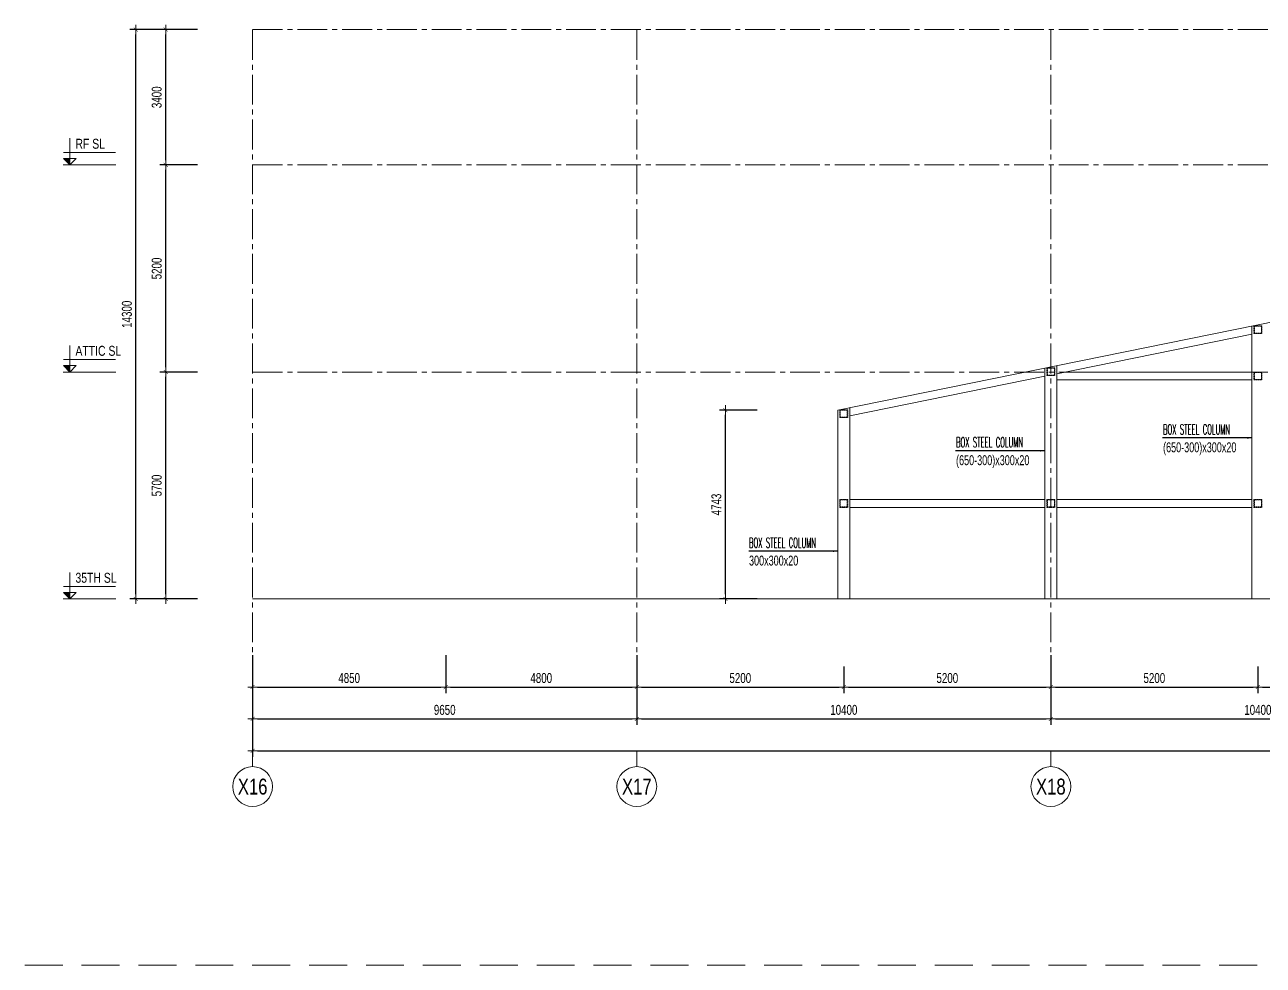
# Model space of a CAD drawing. Header units: millimetres. Extents: x 239606 to 395013, y -27979 to 24335.
# Drawn here: x 239606 to 270714, y -1409 to 22208 of the extents above; entities that cross this region are included whole.
import ezdxf
from ezdxf.enums import TextEntityAlignment as Align

# ---------------------------------------------------------------- set-up
doc = ezdxf.new("R2010")
doc.units = ezdxf.units.MM
doc.linetypes.add('CENTER2', pattern=[1.125, 0.75, -0.125, 0.125, -0.125])
doc.linetypes.add('HIDDEN2', pattern=[4.7625, 3.175, -1.5875])
doc.layers.get('Defpoints').update_dxf_attribs({"color": 151, "lineweight": 9})
for name, color, linetype, lineweight in [('NDC_S_ANNO', 7, 'Continuous', 20), ('NDC_S_AXIS', 5, 'CENTER2', 13), ('NDC_S_CONTINUOUS', 3, 'Continuous', 20), ('NDC_S_DIM', 1, 'Continuous', 15), ('NDC_S_ENG TEXT', 2, 'Continuous', 20), ('NDC_S_HIDDEN', 8, 'HIDDEN2', 13), ('NDC_S_SLAB', 2, 'Continuous', 20), ('NDC_S_SYMBOL', 1, 'Continuous', 15), ('NDC_S_TEXT SYMBOL', 7, 'Continuous', 20), ('NDC_S_VN TEXT', 7, 'Continuous', 20)]:
    doc.layers.add(name, color=color, linetype=linetype, lineweight=lineweight)
doc.styles.add('NDC_ANNO', font='', dxfattribs={"width": 0.8})
doc.styles.add('NDC_DIM', font='', dxfattribs={"width": 0.75})
doc.styles.add('NDC_EN TXT', font='romans.shx', dxfattribs={"width": 0.8})
doc.styles.add('NDC_VIE TXT', font='arial.ttf', dxfattribs={"width": 0.8})
doc.styles.get('NDC_ANNO').set_extended_font_data('Dotum')
doc.styles.get('NDC_DIM').set_extended_font_data('Dotum')
doc.dimstyles.new('NDC_dim_100', dxfattribs={"dimscale": 100, "dimtxt": 2.5, "dimasz": 1.2, "dimexe": 1.5, "dimexo": 2.5, "dimgap": 1, "dimtad": 1, "dimdec": 0, "dimzin": 0, "dimdsep": 46, "dimtxsty": 'NDC_DIM', "dimblk": 'DIMMARK', "dimcen": 0.09, "dimdle": 1.2, "dimclrd": 1, "dimclre": 1, "dimclrt": 3, "dimadec": 0, "dimazin": 0, "dimtfac": 1, "dimtdec": 0, "dimtix": 1, "dimtofl": 0, "dimtmove": 0, "dimatfit": 3, "dimfxl": 8, "dimfxlon": 1, "dimtolj": 1, "dimtzin": 0, "dimarcsym": 0})

# ---------------------------------------------------------------- blocks, each defined once
blk = doc.blocks.new('DIMMARK')
at = {"layer": 'NDC_S_DIM', "color": 1}
blk.add_line((-1.5, 0), (1, 0), dxfattribs=at)
at = {"layer": 'NDC_S_DIM', "color": 2, "const_width": 0.1}
blk.add_lwpolyline([(-0.42, -0.42), (0.42, 0.42)], dxfattribs=at)
blk = doc.blocks.new('*D8')
at = {"layer": 'Defpoints', "color": 0, "ltscale": 200, "transparency": 16777216}
for p in [(245329, 7788), (306229, 7788), (306229, 3977)]:
    blk.add_point(p, dxfattribs=at)
at = {"layer": 'NDC_S_DIM', "color": 1, "lineweight": -2, "ltscale": 200, "transparency": 16777216}
for p, q in [((245329, 4777), (245329, 3827)), ((306229, 4777), (306229, 3827)), ((245449, 3977), (306109, 3977))]:
    blk.add_line(p, q, dxfattribs=at)
at = {"layer": 'NDC_S_DIM', "color": 1, "lineweight": -2, "ltscale": 200, "transparency": 16777216, "xscale": 120, "yscale": 120, "zscale": 120, "rotation": 180}
blk.add_blockref('DIMMARK', (245329, 3977), dxfattribs=at)
at = {"layer": 'NDC_S_DIM', "color": 1, "lineweight": -2, "ltscale": 200, "transparency": 16777216, "xscale": 120, "yscale": 120, "zscale": 120}
blk.add_blockref('DIMMARK', (306229, 3977), dxfattribs=at)
at = {"layer": 'NDC_S_DIM', "color": 3, "ltscale": 200, "transparency": 16777216, "insert": (275779, 4202), "char_height": 250, "attachment_point": 5, "style": 'NDC_DIM'}
blk.add_mtext('\\A1;60900', dxfattribs=at)
blk = doc.blocks.new('*D9')
at = {"layer": 'Defpoints', "color": 0, "ltscale": 200, "transparency": 16777216}
for p in [(245329, 7788), (254979, 7788), (254979, 4777)]:
    blk.add_point(p, dxfattribs=at)
at = {"layer": 'NDC_S_DIM', "color": 1, "lineweight": -2, "ltscale": 200, "transparency": 16777216}
for p, q in [((245329, 5577), (245329, 4627)), ((254979, 5577), (254979, 4627)), ((245449, 4777), (254859, 4777))]:
    blk.add_line(p, q, dxfattribs=at)
at = {"layer": 'NDC_S_DIM', "color": 1, "lineweight": -2, "ltscale": 200, "transparency": 16777216, "xscale": 120, "yscale": 120, "zscale": 120, "rotation": 180}
blk.add_blockref('DIMMARK', (245329, 4777), dxfattribs=at)
at = {"layer": 'NDC_S_DIM', "color": 1, "lineweight": -2, "ltscale": 200, "transparency": 16777216, "xscale": 120, "yscale": 120, "zscale": 120}
blk.add_blockref('DIMMARK', (254979, 4777), dxfattribs=at)
at = {"layer": 'NDC_S_DIM', "color": 3, "ltscale": 200, "transparency": 16777216, "insert": (250154, 5002), "char_height": 250, "attachment_point": 5, "style": 'NDC_DIM'}
blk.add_mtext('\\A1;9650', dxfattribs=at)
blk = doc.blocks.new('*D10')
at = {"layer": 'Defpoints', "color": 0, "ltscale": 200, "transparency": 16777216}
for p in [(254979, 7788), (265379, 7788), (265379, 4777)]:
    blk.add_point(p, dxfattribs=at)
at = {"layer": 'NDC_S_DIM', "color": 1, "lineweight": -2, "ltscale": 200, "transparency": 16777216}
for p, q in [((254979, 5577), (254979, 4627)), ((265379, 5577), (265379, 4627)), ((255099, 4777), (265259, 4777))]:
    blk.add_line(p, q, dxfattribs=at)
at = {"layer": 'NDC_S_DIM', "color": 1, "lineweight": -2, "ltscale": 200, "transparency": 16777216, "xscale": 120, "yscale": 120, "zscale": 120, "rotation": 180}
blk.add_blockref('DIMMARK', (254979, 4777), dxfattribs=at)
at = {"layer": 'NDC_S_DIM', "color": 1, "lineweight": -2, "ltscale": 200, "transparency": 16777216, "xscale": 120, "yscale": 120, "zscale": 120}
blk.add_blockref('DIMMARK', (265379, 4777), dxfattribs=at)
at = {"layer": 'NDC_S_DIM', "color": 3, "ltscale": 200, "transparency": 16777216, "insert": (260179, 5002), "char_height": 250, "attachment_point": 5, "style": 'NDC_DIM'}
blk.add_mtext('\\A1;10400', dxfattribs=at)
blk = doc.blocks.new('*D11')
at = {"layer": 'Defpoints', "color": 0, "ltscale": 200, "transparency": 16777216}
for p in [(265379, 7788), (275779, 7788), (275779, 4777)]:
    blk.add_point(p, dxfattribs=at)
at = {"layer": 'NDC_S_DIM', "color": 1, "lineweight": -2, "ltscale": 200, "transparency": 16777216}
for p, q in [((265379, 5577), (265379, 4627)), ((275779, 5577), (275779, 4627)), ((265499, 4777), (275659, 4777))]:
    blk.add_line(p, q, dxfattribs=at)
at = {"layer": 'NDC_S_DIM', "color": 1, "lineweight": -2, "ltscale": 200, "transparency": 16777216, "xscale": 120, "yscale": 120, "zscale": 120, "rotation": 180}
blk.add_blockref('DIMMARK', (265379, 4777), dxfattribs=at)
at = {"layer": 'NDC_S_DIM', "color": 1, "lineweight": -2, "ltscale": 200, "transparency": 16777216, "xscale": 120, "yscale": 120, "zscale": 120}
blk.add_blockref('DIMMARK', (275779, 4777), dxfattribs=at)
at = {"layer": 'NDC_S_DIM', "color": 3, "ltscale": 200, "transparency": 16777216, "insert": (270579, 5002), "char_height": 250, "attachment_point": 5, "style": 'NDC_DIM'}
blk.add_mtext('\\A1;10400', dxfattribs=at)
blk = doc.blocks.new('*U7')
at = {"layer": 'NDC_S_SYMBOL'}
blk.add_line((0, 5), (0, 9), dxfattribs=at)
blk.add_circle((0, 0), 5, dxfattribs=at)
at = {"layer": 'NDC_S_TEXT SYMBOL', "color": 7, "style": 'NDC_ANNO', "width": 0.8}
blk.add_attdef('GRID', text='', height=4, dxfattribs=at).set_placement((0, 0), align=Align.MIDDLE)
blk = doc.blocks.new('*D20')
at = {"layer": 'Defpoints', "color": 0, "ltscale": 100, "transparency": 16777216}
for p in [(243146, 13488), (244320, 13488), (244320, 7788)]:
    blk.add_point(p, dxfattribs=at)
at = {"layer": 'NDC_S_DIM', "color": 1, "lineweight": -2, "ltscale": 100, "transparency": 16777216}
for p, q in [((243946, 13488), (242996, 13488)), ((243146, 7908), (243146, 13368)), ((243946, 7788), (242996, 7788))]:
    blk.add_line(p, q, dxfattribs=at)
at = {"layer": 'NDC_S_DIM', "color": 1, "lineweight": -2, "ltscale": 100, "transparency": 16777216, "xscale": 120, "yscale": 120, "zscale": 120}
for p, rotation in [((243146, 13488), 90), ((243146, 7788), 270)]:
    blk.add_blockref('DIMMARK', p, dxfattribs=dict(at, rotation=rotation))
at = {"layer": 'NDC_S_DIM', "color": 3, "ltscale": 100, "transparency": 16777216, "insert": (242921, 10638), "char_height": 250, "attachment_point": 5, "rotation": 90, "style": 'NDC_DIM'}
blk.add_mtext('\\A1;5700', dxfattribs=at)
blk = doc.blocks.new('*D21')
at = {"layer": 'Defpoints', "color": 0, "ltscale": 100, "transparency": 16777216}
for p in [(243146, 18688), (244320, 18688), (244320, 13488)]:
    blk.add_point(p, dxfattribs=at)
at = {"layer": 'NDC_S_DIM', "color": 1, "lineweight": -2, "ltscale": 100, "transparency": 16777216}
for p, q in [((243946, 18688), (242996, 18688)), ((243146, 13608), (243146, 18568)), ((243946, 13488), (242996, 13488))]:
    blk.add_line(p, q, dxfattribs=at)
at = {"layer": 'NDC_S_DIM', "color": 1, "lineweight": -2, "ltscale": 100, "transparency": 16777216, "xscale": 120, "yscale": 120, "zscale": 120}
for p, rotation in [((243146, 18688), 90), ((243146, 13488), 270)]:
    blk.add_blockref('DIMMARK', p, dxfattribs=dict(at, rotation=rotation))
at = {"layer": 'NDC_S_DIM', "color": 3, "ltscale": 100, "transparency": 16777216, "insert": (242921, 16088), "char_height": 250, "attachment_point": 5, "rotation": 90, "style": 'NDC_DIM'}
blk.add_mtext('\\A1;5200', dxfattribs=at)
blk = doc.blocks.new('*D22')
at = {"layer": 'Defpoints', "color": 0, "ltscale": 100, "transparency": 16777216}
for p in [(243146, 22088), (244320, 22088), (244320, 18688)]:
    blk.add_point(p, dxfattribs=at)
at = {"layer": 'NDC_S_DIM', "color": 1, "lineweight": -2, "ltscale": 100, "transparency": 16777216}
for p, q in [((243946, 22088), (242996, 22088)), ((243146, 18808), (243146, 21968)), ((243946, 18688), (242996, 18688))]:
    blk.add_line(p, q, dxfattribs=at)
at = {"layer": 'NDC_S_DIM', "color": 1, "lineweight": -2, "ltscale": 100, "transparency": 16777216, "xscale": 120, "yscale": 120, "zscale": 120}
for p, rotation in [((243146, 22088), 90), ((243146, 18688), 270)]:
    blk.add_blockref('DIMMARK', p, dxfattribs=dict(at, rotation=rotation))
at = {"layer": 'NDC_S_DIM', "color": 3, "ltscale": 100, "transparency": 16777216, "insert": (242921, 20388), "char_height": 250, "attachment_point": 5, "rotation": 90, "style": 'NDC_DIM'}
blk.add_mtext('\\A1;3400', dxfattribs=at)
blk = doc.blocks.new('*D23')
at = {"layer": 'Defpoints', "color": 0, "ltscale": 100, "transparency": 16777216}
for p in [(242396, 22088), (244320, 22088), (244320, 7788)]:
    blk.add_point(p, dxfattribs=at)
at = {"layer": 'NDC_S_DIM', "color": 1, "lineweight": -2, "ltscale": 100, "transparency": 16777216}
for p, q in [((243196, 22088), (242246, 22088)), ((242396, 7908), (242396, 21968)), ((243196, 7788), (242246, 7788))]:
    blk.add_line(p, q, dxfattribs=at)
at = {"layer": 'NDC_S_DIM', "color": 1, "lineweight": -2, "ltscale": 100, "transparency": 16777216, "xscale": 120, "yscale": 120, "zscale": 120}
for p, rotation in [((242396, 22088), 90), ((242396, 7788), 270)]:
    blk.add_blockref('DIMMARK', p, dxfattribs=dict(at, rotation=rotation))
at = {"layer": 'NDC_S_DIM', "color": 3, "ltscale": 100, "transparency": 16777216, "insert": (242171, 14938), "char_height": 250, "attachment_point": 5, "rotation": 90, "style": 'NDC_DIM'}
blk.add_mtext('\\A1;14300', dxfattribs=at)
blk = doc.blocks.new('kata_block_CT')
at = {"layer": 'NDC_S_ANNO'}
blk.add_hatch(color=3, dxfattribs=at).paths.add_polyline_path([(0, 1.6), (-1.61, 1.6), (0, 0)])
at = {"layer": 'NDC_S_ANNO', "ltscale": 50}
h = blk.add_hatch(dxfattribs=at)
h.set_pattern_fill('ANSI31', color=256, scale=1.406, style=0)
h.paths.add_polyline_path([(0, 1.6), (0, 0), (1.61, 1.6)])
for p, q in [((-1.59, 3.14), (11.47, 3.14)), ((11.56, 0), (-1.64, 0))]:
    blk.add_line(p, q, dxfattribs=at)
for points in [[(0, 6.69), (0, 0)], [(0, 0), (-1.61, 1.6), (0, 1.6)], [(0, 0), (1.61, 1.6), (0, 1.6)]]:
    blk.add_lwpolyline(points, dxfattribs=at)
at = {"layer": 'NDC_S_ANNO', "color": 8, "ltscale": 50}
blk.add_lwpolyline([(0, 0), (-1.61, 1.6), (0, 1.6)], dxfattribs=at)
at = {"layer": 'NDC_S_TEXT SYMBOL', "color": 3, "style": 'NDC_ANNO', "width": 0.8}
blk.add_attdef('CT', (1.41, 4.07), '', height=2.5, dxfattribs=at)
blk = doc.blocks.new('*D24')
at = {"layer": 'Defpoints', "color": 0, "ltscale": 100, "transparency": 16777216}
for p in [(265379, 6344), (270579, 6344), (270579, 5577)]:
    blk.add_point(p, dxfattribs=at)
at = {"layer": 'NDC_S_DIM', "color": 1, "lineweight": -2, "ltscale": 100, "transparency": 16777216}
for p, q in [((265379, 6094), (265379, 5427)), ((270579, 6094), (270579, 5427)), ((265499, 5577), (270459, 5577))]:
    blk.add_line(p, q, dxfattribs=at)
at = {"layer": 'NDC_S_DIM', "color": 1, "lineweight": -2, "ltscale": 100, "transparency": 16777216, "xscale": 120, "yscale": 120, "zscale": 120, "rotation": 180}
blk.add_blockref('DIMMARK', (265379, 5577), dxfattribs=at)
at = {"layer": 'NDC_S_DIM', "color": 1, "lineweight": -2, "ltscale": 100, "transparency": 16777216, "xscale": 120, "yscale": 120, "zscale": 120}
blk.add_blockref('DIMMARK', (270579, 5577), dxfattribs=at)
at = {"layer": 'NDC_S_DIM', "color": 3, "ltscale": 100, "transparency": 16777216, "insert": (267979, 5802), "char_height": 250, "attachment_point": 5, "style": 'NDC_DIM'}
blk.add_mtext('\\A1;5200', dxfattribs=at)
blk = doc.blocks.new('*D25')
at = {"layer": 'Defpoints', "color": 0, "ltscale": 100, "transparency": 16777216}
for p in [(275779, 6837), (270579, 6344), (275779, 5577)]:
    blk.add_point(p, dxfattribs=at)
at = {"layer": 'NDC_S_DIM', "color": 1, "lineweight": -2, "ltscale": 100, "transparency": 16777216}
for p, q in [((275779, 6377), (275779, 5427)), ((270579, 6094), (270579, 5427)), ((270699, 5577), (275659, 5577))]:
    blk.add_line(p, q, dxfattribs=at)
at = {"layer": 'NDC_S_DIM', "color": 1, "lineweight": -2, "ltscale": 100, "transparency": 16777216, "xscale": 120, "yscale": 120, "zscale": 120, "rotation": 180}
blk.add_blockref('DIMMARK', (270579, 5577), dxfattribs=at)
at = {"layer": 'NDC_S_DIM', "color": 1, "lineweight": -2, "ltscale": 100, "transparency": 16777216, "xscale": 120, "yscale": 120, "zscale": 120}
blk.add_blockref('DIMMARK', (275779, 5577), dxfattribs=at)
at = {"layer": 'NDC_S_DIM', "color": 3, "ltscale": 100, "transparency": 16777216, "insert": (273179, 5802), "char_height": 250, "attachment_point": 5, "style": 'NDC_DIM'}
blk.add_mtext('\\A1;5200', dxfattribs=at)
blk = doc.blocks.new('*D32')
at = {"layer": 'Defpoints', "color": 0, "ltscale": 100, "transparency": 16777216}
for p in [(245329, 6837), (250179, 6837), (250179, 5577)]:
    blk.add_point(p, dxfattribs=at)
at = {"layer": 'NDC_S_DIM', "color": 1, "lineweight": -2, "ltscale": 100, "transparency": 16777216}
for p, q in [((245329, 6377), (245329, 5427)), ((250179, 6377), (250179, 5427)), ((245449, 5577), (250059, 5577))]:
    blk.add_line(p, q, dxfattribs=at)
at = {"layer": 'NDC_S_DIM', "color": 1, "lineweight": -2, "ltscale": 100, "transparency": 16777216, "xscale": 120, "yscale": 120, "zscale": 120, "rotation": 180}
blk.add_blockref('DIMMARK', (245329, 5577), dxfattribs=at)
at = {"layer": 'NDC_S_DIM', "color": 1, "lineweight": -2, "ltscale": 100, "transparency": 16777216, "xscale": 120, "yscale": 120, "zscale": 120}
blk.add_blockref('DIMMARK', (250179, 5577), dxfattribs=at)
at = {"layer": 'NDC_S_DIM', "color": 3, "ltscale": 100, "transparency": 16777216, "insert": (247754, 5802), "char_height": 250, "attachment_point": 5, "style": 'NDC_DIM'}
blk.add_mtext('\\A1;4850', dxfattribs=at)
blk = doc.blocks.new('*D33')
at = {"layer": 'Defpoints', "color": 0, "ltscale": 100, "transparency": 16777216}
for p in [(250179, 6837), (254979, 6837), (254979, 5577)]:
    blk.add_point(p, dxfattribs=at)
at = {"layer": 'NDC_S_DIM', "color": 1, "lineweight": -2, "ltscale": 100, "transparency": 16777216}
for p, q in [((250179, 6377), (250179, 5427)), ((254979, 6377), (254979, 5427)), ((250299, 5577), (254859, 5577))]:
    blk.add_line(p, q, dxfattribs=at)
at = {"layer": 'NDC_S_DIM', "color": 1, "lineweight": -2, "ltscale": 100, "transparency": 16777216, "xscale": 120, "yscale": 120, "zscale": 120, "rotation": 180}
blk.add_blockref('DIMMARK', (250179, 5577), dxfattribs=at)
at = {"layer": 'NDC_S_DIM', "color": 1, "lineweight": -2, "ltscale": 100, "transparency": 16777216, "xscale": 120, "yscale": 120, "zscale": 120}
blk.add_blockref('DIMMARK', (254979, 5577), dxfattribs=at)
at = {"layer": 'NDC_S_DIM', "color": 3, "ltscale": 100, "transparency": 16777216, "insert": (252579, 5802), "char_height": 250, "attachment_point": 5, "style": 'NDC_DIM'}
blk.add_mtext('\\A1;4800', dxfattribs=at)
blk = doc.blocks.new('*D34')
at = {"layer": 'Defpoints', "color": 0, "ltscale": 100, "transparency": 16777216}
for p in [(254979, 6344), (260179, 6344), (260179, 5577)]:
    blk.add_point(p, dxfattribs=at)
at = {"layer": 'NDC_S_DIM', "color": 1, "lineweight": -2, "ltscale": 100, "transparency": 16777216}
for p, q in [((254979, 6094), (254979, 5427)), ((260179, 6094), (260179, 5427)), ((255099, 5577), (260059, 5577))]:
    blk.add_line(p, q, dxfattribs=at)
at = {"layer": 'NDC_S_DIM', "color": 1, "lineweight": -2, "ltscale": 100, "transparency": 16777216, "xscale": 120, "yscale": 120, "zscale": 120, "rotation": 180}
blk.add_blockref('DIMMARK', (254979, 5577), dxfattribs=at)
at = {"layer": 'NDC_S_DIM', "color": 1, "lineweight": -2, "ltscale": 100, "transparency": 16777216, "xscale": 120, "yscale": 120, "zscale": 120}
blk.add_blockref('DIMMARK', (260179, 5577), dxfattribs=at)
at = {"layer": 'NDC_S_DIM', "color": 3, "ltscale": 100, "transparency": 16777216, "insert": (257579, 5802), "char_height": 250, "attachment_point": 5, "style": 'NDC_DIM'}
blk.add_mtext('\\A1;5200', dxfattribs=at)
blk = doc.blocks.new('*D35')
at = {"layer": 'Defpoints', "color": 0, "ltscale": 100, "transparency": 16777216}
for p in [(265379, 6837), (260179, 6344), (265379, 5577)]:
    blk.add_point(p, dxfattribs=at)
at = {"layer": 'NDC_S_DIM', "color": 1, "lineweight": -2, "ltscale": 100, "transparency": 16777216}
for p, q in [((265379, 6377), (265379, 5427)), ((260179, 6094), (260179, 5427)), ((260299, 5577), (265259, 5577))]:
    blk.add_line(p, q, dxfattribs=at)
at = {"layer": 'NDC_S_DIM', "color": 1, "lineweight": -2, "ltscale": 100, "transparency": 16777216, "xscale": 120, "yscale": 120, "zscale": 120, "rotation": 180}
blk.add_blockref('DIMMARK', (260179, 5577), dxfattribs=at)
at = {"layer": 'NDC_S_DIM', "color": 1, "lineweight": -2, "ltscale": 100, "transparency": 16777216, "xscale": 120, "yscale": 120, "zscale": 120}
blk.add_blockref('DIMMARK', (265379, 5577), dxfattribs=at)
at = {"layer": 'NDC_S_DIM', "color": 3, "ltscale": 100, "transparency": 16777216, "insert": (262779, 5802), "char_height": 250, "attachment_point": 5, "style": 'NDC_DIM'}
blk.add_mtext('\\A1;5200', dxfattribs=at)
blk = doc.blocks.new('*D140')
at = {"layer": 'Defpoints', "color": 0, "ltscale": 100, "transparency": 16777216}
for p in [(257204, 12532), (260029, 12532), (260029, 7788)]:
    blk.add_point(p, dxfattribs=at)
at = {"layer": 'NDC_S_DIM', "color": 1, "lineweight": -2, "ltscale": 100, "transparency": 16777216}
for p, q in [((258004, 12532), (257054, 12532)), ((257204, 7908), (257204, 12412)), ((258004, 7788), (257054, 7788))]:
    blk.add_line(p, q, dxfattribs=at)
at = {"layer": 'NDC_S_DIM', "color": 1, "lineweight": -2, "ltscale": 100, "transparency": 16777216, "xscale": 120, "yscale": 120, "zscale": 120}
for p, rotation in [((257204, 12532), 90), ((257204, 7788), 270)]:
    blk.add_blockref('DIMMARK', p, dxfattribs=dict(at, rotation=rotation))
at = {"layer": 'NDC_S_DIM', "color": 3, "ltscale": 100, "transparency": 16777216, "insert": (256979, 10160), "char_height": 250, "attachment_point": 5, "rotation": 90, "style": 'NDC_DIM'}
blk.add_mtext('\\A1;4743', dxfattribs=at)

msp = doc.modelspace()

# ---------------------------------------------------------------- linework, layer by layer
at = {"layer": 'NDC_S_AXIS', "ltscale": 1000}
for p, q in [((245329.1, 5577.1), (245329.1, 22088.1)), ((245329.1, 22088.1), (306229.1, 22088.1)), ((254979.1, 5577.1), (254979.1, 22088.1)), ((265379.1, 5577.1), (265379.1, 22088.1)), ((245329.1, 18688.1), (306229.1, 18688.1)), ((245329.1, 13488.1), (306229.1, 13488.1))]:
    msp.add_line(p, q, dxfattribs=at)
at = {"layer": 'NDC_S_CONTINUOUS', "ltscale": 100}
for p, q in [((270429.1, 7788.1), (270429.1, 14641.7)), ((265229.1, 7788.1), (265229.1, 13586.6)), ((265529.1, 7788.1), (265529.1, 13647.5)), ((260029.1, 7788.1), (260029.1, 12531.5)), ((260329.1, 7788.1), (260329.1, 12592.4)), ((245329.1, 7788.1), (306679.1, 7788.1))]:
    msp.add_line(p, q, dxfattribs=at)
msp.add_lwpolyline([(305929.1, 21844.6), (260029.1, 12531.5)], dxfattribs=at)
at = {"layer": 'NDC_S_HIDDEN', "ltscale": 300}
msp.add_line((239605.6, -1409.3), (311327.9, -1409.3), dxfattribs=at)
at = {"layer": 'NDC_S_HIDDEN', "ltscale": 10, "elevation": 0}
for points in [[(270479.1, 14451.8), (270679.1, 14451.8), (270679.1, 14651.8), (270479.1, 14651.8)], [(270491.1, 14463.8), (270667.1, 14463.8), (270667.1, 14639.8), (270491.1, 14639.8)], [(265279.1, 13396.7), (265479.1, 13396.7), (265479.1, 13596.7), (265279.1, 13596.7)], [(265291.1, 13408.7), (265467.1, 13408.7), (265467.1, 13584.7), (265291.1, 13584.7)], [(270479.1, 13288.1), (270679.1, 13288.1), (270679.1, 13488.1), (270479.1, 13488.1)], [(270491.1, 13300.1), (270667.1, 13300.1), (270667.1, 13476.1), (270491.1, 13476.1)], [(260079.1, 12341.7), (260279.1, 12341.7), (260279.1, 12541.7), (260079.1, 12541.7)], [(260091.1, 12353.7), (260267.1, 12353.7), (260267.1, 12529.7), (260091.1, 12529.7)], [(260079.1, 10088.1), (260279.1, 10088.1), (260279.1, 10288.1), (260079.1, 10288.1)], [(260091.1, 10100.1), (260267.1, 10100.1), (260267.1, 10276.1), (260091.1, 10276.1)], [(265279.1, 10088.1), (265479.1, 10088.1), (265479.1, 10288.1), (265279.1, 10288.1)], [(265291.1, 10100.1), (265467.1, 10100.1), (265467.1, 10276.1), (265291.1, 10276.1)], [(270479.1, 10088.1), (270679.1, 10088.1), (270679.1, 10288.1), (270479.1, 10288.1)], [(270491.1, 10100.1), (270667.1, 10100.1), (270667.1, 10276.1), (270491.1, 10276.1)]]:
    msp.add_lwpolyline(points, close=True, dxfattribs=at)
at = {"layer": 'NDC_S_SLAB', "ltscale": 1000}
for p, q in [((270429.1, 14437.6, 0), (265529.1, 13443.4, 0)), ((265229.1, 13382.5, 0), (260329.1, 12388.3, 0)), ((265749.2, 13488.1), (270429.1, 13488.1)), ((265529.1, 13288.1), (270429.1, 13288.1)), ((260329.1, 10288.1), (265229.1, 10288.1)), ((265529.1, 10288.1), (270429.1, 10288.1)), ((260329.1, 10088.1), (265229.1, 10088.1)), ((265529.1, 10088.1), (270429.1, 10088.1))]:
    msp.add_line(p, q, dxfattribs=at)

# ---------------------------------------------------------------- block references
at = {"layer": 'NDC_S_AXIS', "xscale": 100, "yscale": 100, "zscale": 100}
for p, values in [((245329.1, 3077.1), {'GRID': 'X16'}), ((254979.1, 3077.1), {'GRID': 'X17'}), ((265379.1, 3077.1), {'GRID': 'X18'})]:
    msp.add_blockref('*U7', p, dxfattribs=at).add_auto_attribs(values)
at = {"layer": 'NDC_S_VN TEXT', "xscale": 100, "yscale": 100, "zscale": 100}
for p, values in [((240737.8, 18688.1), {'CT': 'RF SL'}), ((240737.8, 13488.1), {'CT': 'ATTIC SL'}), ((240737.8, 7788.1), {'CT': '35TH SL'})]:
    msp.add_blockref('kata_block_CT', p, dxfattribs=at).add_auto_attribs(values)

# ---------------------------------------------------------------- texts
at = {"layer": 'NDC_S_ENG TEXT'}
for s, style, width, p in [('BOX STEEL COLUMN', 'NDC_EN TXT', 0.5, (268198.1, 11920.9)), ('BOX STEEL COLUMN', 'NDC_EN TXT', 0.5, (262998.1, 11597.6)), ('(650-300)x300x20', 'NDC_VIE TXT', 0.65, (268198.1, 11471.8)), ('(650-300)x300x20', 'NDC_VIE TXT', 0.65, (262998.1, 11148.6)), ('BOX STEEL COLUMN', 'NDC_EN TXT', 0.5, (257798.1, 9076.7)), ('300x300x20', 'NDC_VIE TXT', 0.65, (257798.1, 8627.7))]:
    msp.add_text(s, height=250, dxfattribs=dict(at, style=style, width=width)).set_placement(p)

# ---------------------------------------------------------------- dimensions: what is measured, and where the dimension line sits
at = {"layer": 'NDC_S_DIM', "ltscale": 100}
for base, p1, p2, picture, middle in [((242396.5, 22088.1), (244319.7, 7788.1), (244319.7, 22088.1), '*D23', (242171.3, 14938.1)), ((243146.5, 13488.1), (244319.7, 7788.1), (244319.7, 13488.1), '*D20', (242921.3, 10638.1)), ((257203.8, 12531.5), (260029.1, 7788.1), (260029.1, 12531.5), '*D140', (256978.7, 10159.8))]:
    dim = msp.add_linear_dim(base=base, p1=p1, p2=p2, angle=90, dimstyle='NDC_dim_100', dxfattribs=at)
    dim.commit()
    dim.dimension.update_dxf_attribs({"geometry": picture, "text_midpoint": middle})
for base, p1, p2, picture, middle in [((243146.5, 22088.1), (244319.7, 18688.1), (244319.7, 22088.1), '*D22', (242921.3, 20388.1)), ((243146.5, 18688.1), (244319.7, 13488.1), (244319.7, 18688.1), '*D21', (242921.3, 16088.1))]:
    dim = msp.add_linear_dim(base=base, p1=p1, p2=p2, angle=90, dimstyle='NDC_dim_100', override={"dimtmove": 1}, dxfattribs=at)
    dim.commit()
    dim.dimension.update_dxf_attribs({"geometry": picture, "text_midpoint": middle})
at = {"layer": 'NDC_S_DIM', "ltscale": 200}
for base, p1, p2, picture, middle in [((306229.1, 3977.1), (245329.1, 7788.1), (306229.1, 7788.1), '*D8', (275779.1, 4202.2)), ((254979.1, 4777.1), (245329.1, 7788.1), (254979.1, 7788.1), '*D9', (250154.1, 5002.2)), ((265379.1, 4777.1), (254979.1, 7788.1), (265379.1, 7788.1), '*D10', (260179.1, 5002.2)), ((275779.1, 4777.1), (265379.1, 7788.1), (275779.1, 7788.1), '*D11', (270579.1, 5002.2))]:
    dim = msp.add_linear_dim(base=base, p1=p1, p2=p2, dimstyle='NDC_dim_100', dxfattribs=at)
    dim.commit()
    dim.dimension.update_dxf_attribs({"geometry": picture, "text_midpoint": middle})
at = {"layer": 'NDC_S_DIM', "ltscale": 100}
for base, p1, p2, picture, middle in [((250179.1, 5577.1), (245329.1, 6837.5), (250179.1, 6837.5), '*D32', (247754.1, 5802.2)), ((260179.1, 5577.1), (254979.1, 6343.7), (260179.1, 6343.7), '*D34', (257579.1, 5802.2)), ((270579.1, 5577.1), (265379.1, 6343.7), (270579.1, 6343.7), '*D24', (267979.1, 5802.2))]:
    dim = msp.add_linear_dim(base=base, p1=p1, p2=p2, dimstyle='NDC_dim_100', dxfattribs=at)
    dim.commit()
    dim.dimension.update_dxf_attribs({"geometry": picture, "text_midpoint": middle})
for base, p1, p2, picture, middle in [((254979.1, 5577.1), (250179.1, 6837.5), (254979.1, 6837.5), '*D33', (252579.1, 5802.2)), ((265379.1, 5577.1), (260179.1, 6343.7), (265379.1, 6837.5), '*D35', (262779.1, 5802.2)), ((275779.1, 5577.1), (270579.1, 6343.7), (275779.1, 6837.5), '*D25', (273179.1, 5802.2))]:
    dim = msp.add_linear_dim(base=base, p1=p1, p2=p2, dimstyle='NDC_dim_100', override={"dimtmove": 1}, dxfattribs=at)
    dim.commit()
    dim.dimension.update_dxf_attribs({"geometry": picture, "text_midpoint": middle})

# ---------------------------------------------------------------- leaders
at = {"layer": 'NDC_S_SLAB', "ltscale": 100}
for points in [[(270429.1, 11832.2), (268181.7, 11832.2)], [(265229.1, 11508.9), (262981.7, 11508.9)], [(260029.1, 8988.1), (257791.1, 8988.1)]]:
    msp.add_leader(points, dimstyle='NDC_dim_100', override={"dimgap": 1, "dimtad": 0}, dxfattribs=at)

doc.saveas('drawing.dxf')
